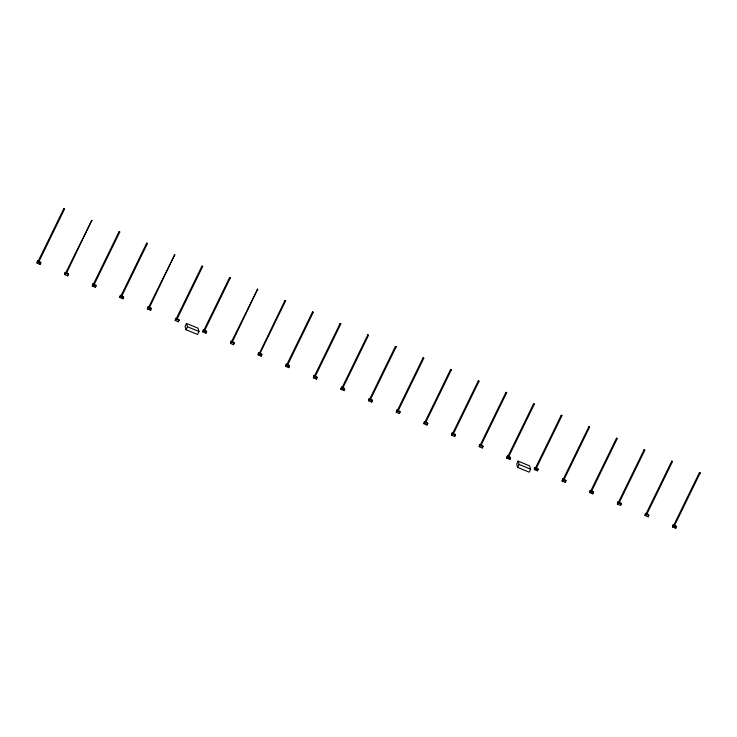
<?xml version="1.0" encoding="UTF-8"?>
<svg xmlns="http://www.w3.org/2000/svg" width="737" height="737" viewBox="0 0 737 737"><rect width="100%" height="100%" fill="white"/><g stroke="black" fill="none" stroke-linecap="round" stroke-linejoin="round"><path stroke-width="1.11" d="M37.569 260.926L37.053 263.1L40.12 264.371L40.848 262.897L40.646 262.197L37.569 260.926L37.053 263.1M38.26 260.999L63.751 208.737L64.414 209.124M38.527 262.4L64.515 209.105M65.206 272.404L64.69 274.579L67.758 275.85L68.486 274.367L68.283 273.676L65.206 272.404L64.69 274.579M65.39 273.501L91.812 220.289L66.662 272.847M92.844 283.874L92.328 286.048L95.395 287.319L96.114 285.845L95.911 285.155L92.844 283.874L92.328 286.048M93.525 283.957L119.025 231.685L119.753 231.971M93.792 285.348L119.79 232.054M119.763 296.827L120.481 295.353L123.549 296.624L123.033 298.798L119.965 297.527L119.763 296.827L121.808 297.684M119.965 297.527L120.481 295.353M121.163 295.426L146.663 243.155L147.326 243.551M121.43 296.827L147.428 243.523M147.391 308.306L148.119 306.822L151.186 308.103L150.67 310.277L147.593 308.996L147.391 308.306L150.468 309.577L150.67 310.277M147.593 308.996L148.119 306.822M148.303 307.928L174.724 254.716L149.565 307.274M175.756 318.301L175.231 320.475L178.308 321.747L179.027 320.263L178.824 319.572L175.756 318.301L175.231 320.475M176.438 318.375L201.929 266.103L202.657 266.389M176.705 319.775L202.703 266.481M178.824 319.572L178.308 321.747M186.498 323.414L185.061 326.38L186.037 329.697L197.544 334.478L198.99 331.521L198.013 328.195L186.498 323.414L187.474 326.74L186.037 329.697M203.384 329.771L202.868 331.945L205.936 333.225L206.664 331.742L206.461 331.051L203.384 329.771L202.868 331.945M203.578 330.876L229.566 277.582L230.294 277.867M204.342 331.245L230.331 277.95M231.022 341.249L230.506 343.424L233.574 344.695L234.302 343.221L234.099 342.521L231.022 341.249L230.506 343.424M231.713 341.323L257.655 289.153L231.98 342.723M258.659 352.728L258.143 354.893L261.211 356.174L261.939 354.69L261.727 354L258.659 352.728L258.143 354.893M285.569 300.816L284.943 300.503L259.055 354.046M259.617 354.193L285.606 300.899M285.578 365.681L286.297 364.198L289.365 365.478L288.849 367.643L285.781 366.372L285.578 365.681L288.646 366.952L288.849 367.643M285.781 366.372L286.297 364.198M286.481 365.303L312.479 312.009M287.246 365.672L313.243 312.377M313.934 375.677L313.418 377.851L316.486 379.122L317.205 377.639L317.002 376.948L313.934 375.677L313.418 377.851M314.616 375.75L340.116 323.479M314.883 377.141L340.881 323.847L340.218 323.46M340.844 388.629L341.572 387.146L344.64 388.427L344.124 390.601L341.047 389.32L340.844 388.629L343.921 389.901L344.124 390.601M341.047 389.32L341.572 387.146M341.756 388.252L367.745 334.957M343.018 387.598L368.518 335.326M369.2 398.625L368.684 400.799L371.761 402.07L372.48 400.587L372.277 399.896L369.2 398.625L368.684 400.799M369.891 398.699L395.382 346.427M370.158 400.099L396.156 346.795M396.838 410.094L396.322 412.269L399.39 413.549L400.117 412.066L399.915 411.375L396.838 410.094L396.322 412.269M397.022 411.2L423.02 357.906M398.293 410.546L423.784 358.274M424.475 421.573L423.959 423.747L427.027 425.019L427.755 423.545L427.543 422.845L424.475 421.573L423.959 423.747M425.166 421.647L450.657 369.375M425.433 423.047L451.422 369.753M452.113 433.052L451.597 435.217L454.665 436.497L455.383 435.014L455.18 434.323L452.113 433.052L451.597 435.217M452.297 434.148L478.295 380.854M453.568 433.494L479.059 381.222L478.414 380.836M479.75 444.522L479.234 446.696L482.302 447.967L483.021 446.493L482.818 445.793L479.75 444.522L479.234 446.696M480.432 444.595L505.932 392.333M480.699 445.996L506.697 392.701M506.66 457.474L507.388 456L510.455 457.272L509.94 459.446L506.863 458.174L506.66 457.474L508.714 458.331M506.863 458.174L507.388 456M508.069 456.074L533.56 403.802M508.337 457.465L534.334 404.171M518.129 461.113L516.692 464.07L517.669 467.396L529.184 472.177L530.622 469.22L529.645 465.895L518.129 461.113L519.106 464.439L517.669 467.396M534.297 468.953L535.025 467.47L538.093 468.75L537.577 470.915L534.5 469.644L534.297 468.953L537.365 470.224M534.5 469.644L535.025 467.47M535.209 468.575L561.198 415.281M536.472 467.921L561.972 415.65L561.318 415.253M562.653 478.949L562.138 481.123L565.205 482.394L565.933 480.911L565.73 480.22L562.653 478.949L562.138 481.123M563.344 479.022L588.835 426.751M563.612 480.423L589.6 427.119M565.73 480.22L565.205 482.394M589.572 491.901L590.291 490.418L593.368 491.699L592.843 493.873L589.775 492.592L589.572 491.901L592.64 493.173L592.843 493.873M589.775 492.592L590.291 490.418M590.475 491.524L616.473 438.229M591.747 490.87L617.237 438.598M617.928 501.897L617.413 504.071L620.48 505.342L621.199 503.859L620.996 503.168L617.928 501.897L617.413 504.071M618.61 501.971L644.11 449.699M618.877 503.371L644.875 450.077L644.23 449.681M620.996 503.168L620.48 505.342M645.566 513.367L645.05 515.541L648.118 516.821L648.836 515.338L648.634 514.647L645.566 513.367L645.05 515.541M645.75 514.472L671.748 461.178M646.515 514.841L672.513 461.546M672.476 526.329L673.203 524.845L676.271 526.117L675.755 528.291L672.678 527.019L672.476 526.329L675.553 527.6L675.755 528.291M672.678 527.019L673.203 524.845M673.388 525.951L699.376 472.647M674.152 526.319L700.15 473.025M63.852 208.709L64.478 209.022M91.987 220.593L91.452 220.317M119.624 232.063L119.09 231.796M146.764 243.136L147.391 243.44M174.945 255.02L174.365 254.744M202.537 266.49L202.002 266.214M230.174 277.96L229.631 277.692M257.849 289.448L257.268 289.171M285.44 300.917L284.878 300.613M312.58 311.981L313.207 312.295M313.078 312.387L312.543 312.12M340.715 323.865L340.181 323.589M367.846 334.93L368.482 335.243M368.353 335.335L367.791 335.04M395.483 346.408L396.11 346.712M396.027 346.823L395.437 346.528M423.121 357.878L423.747 358.191M423.664 358.293L423.102 358.035M450.758 369.357L451.385 369.661M451.302 369.771L450.703 369.477M478.939 381.241L478.359 380.965M506.033 392.305L506.66 392.618M506.577 392.72L506.015 392.452M533.662 403.775L534.297 404.088M534.214 404.198L533.616 403.904M561.843 415.668L561.262 415.392M588.937 426.732L589.563 427.036M589.48 427.147L588.918 426.88M616.574 438.202L617.201 438.515M617.118 438.616L616.537 438.34M644.755 450.095L644.193 449.828M671.849 461.15L672.476 461.463M672.393 461.565L671.831 461.307M699.487 472.629L700.113 472.942M700.03 473.043L699.45 472.767M37.771 261.617L40.848 262.897M65.409 273.095L68.486 274.367M93.046 284.565L96.114 285.845M120.684 296.044L123.752 297.315M148.321 307.522L151.389 308.794M175.959 318.992L179.027 320.263M203.596 330.471L206.664 331.742M231.225 341.94L234.302 343.221M258.862 353.419L261.939 354.69M286.5 364.889L289.567 366.169M314.137 376.367L317.205 377.639M341.775 387.837L344.842 389.118M369.412 399.316L372.48 400.587M397.04 410.795L400.117 412.066M424.678 422.264L427.755 423.545M452.315 433.743L455.383 435.014M479.953 445.212L483.021 446.493M507.59 456.691L510.658 457.963M535.228 468.161L538.296 469.441M562.856 479.64L565.933 480.911M590.494 491.118L593.571 492.39M618.131 502.588L621.199 503.859M645.769 514.067L648.836 515.338M673.406 525.536L676.474 526.817M187.474 326.74L198.99 331.521M519.106 464.439L530.622 469.22M647.915 516.13L648.118 516.821M509.737 458.755L509.94 459.446M482.099 447.276L482.302 447.967M454.462 435.807L454.665 436.497M426.824 424.328L427.027 425.019M399.187 412.849L399.39 413.549M371.549 401.379L371.761 402.07M316.284 378.431L316.486 379.122M261.009 355.483L261.211 356.174M233.371 344.004L233.574 344.695M205.734 332.534L205.936 333.225M122.83 298.107L123.033 298.798M95.193 286.629L95.395 287.319M67.555 275.159L67.758 275.85M39.918 263.68L40.12 264.371"/></g></svg>
